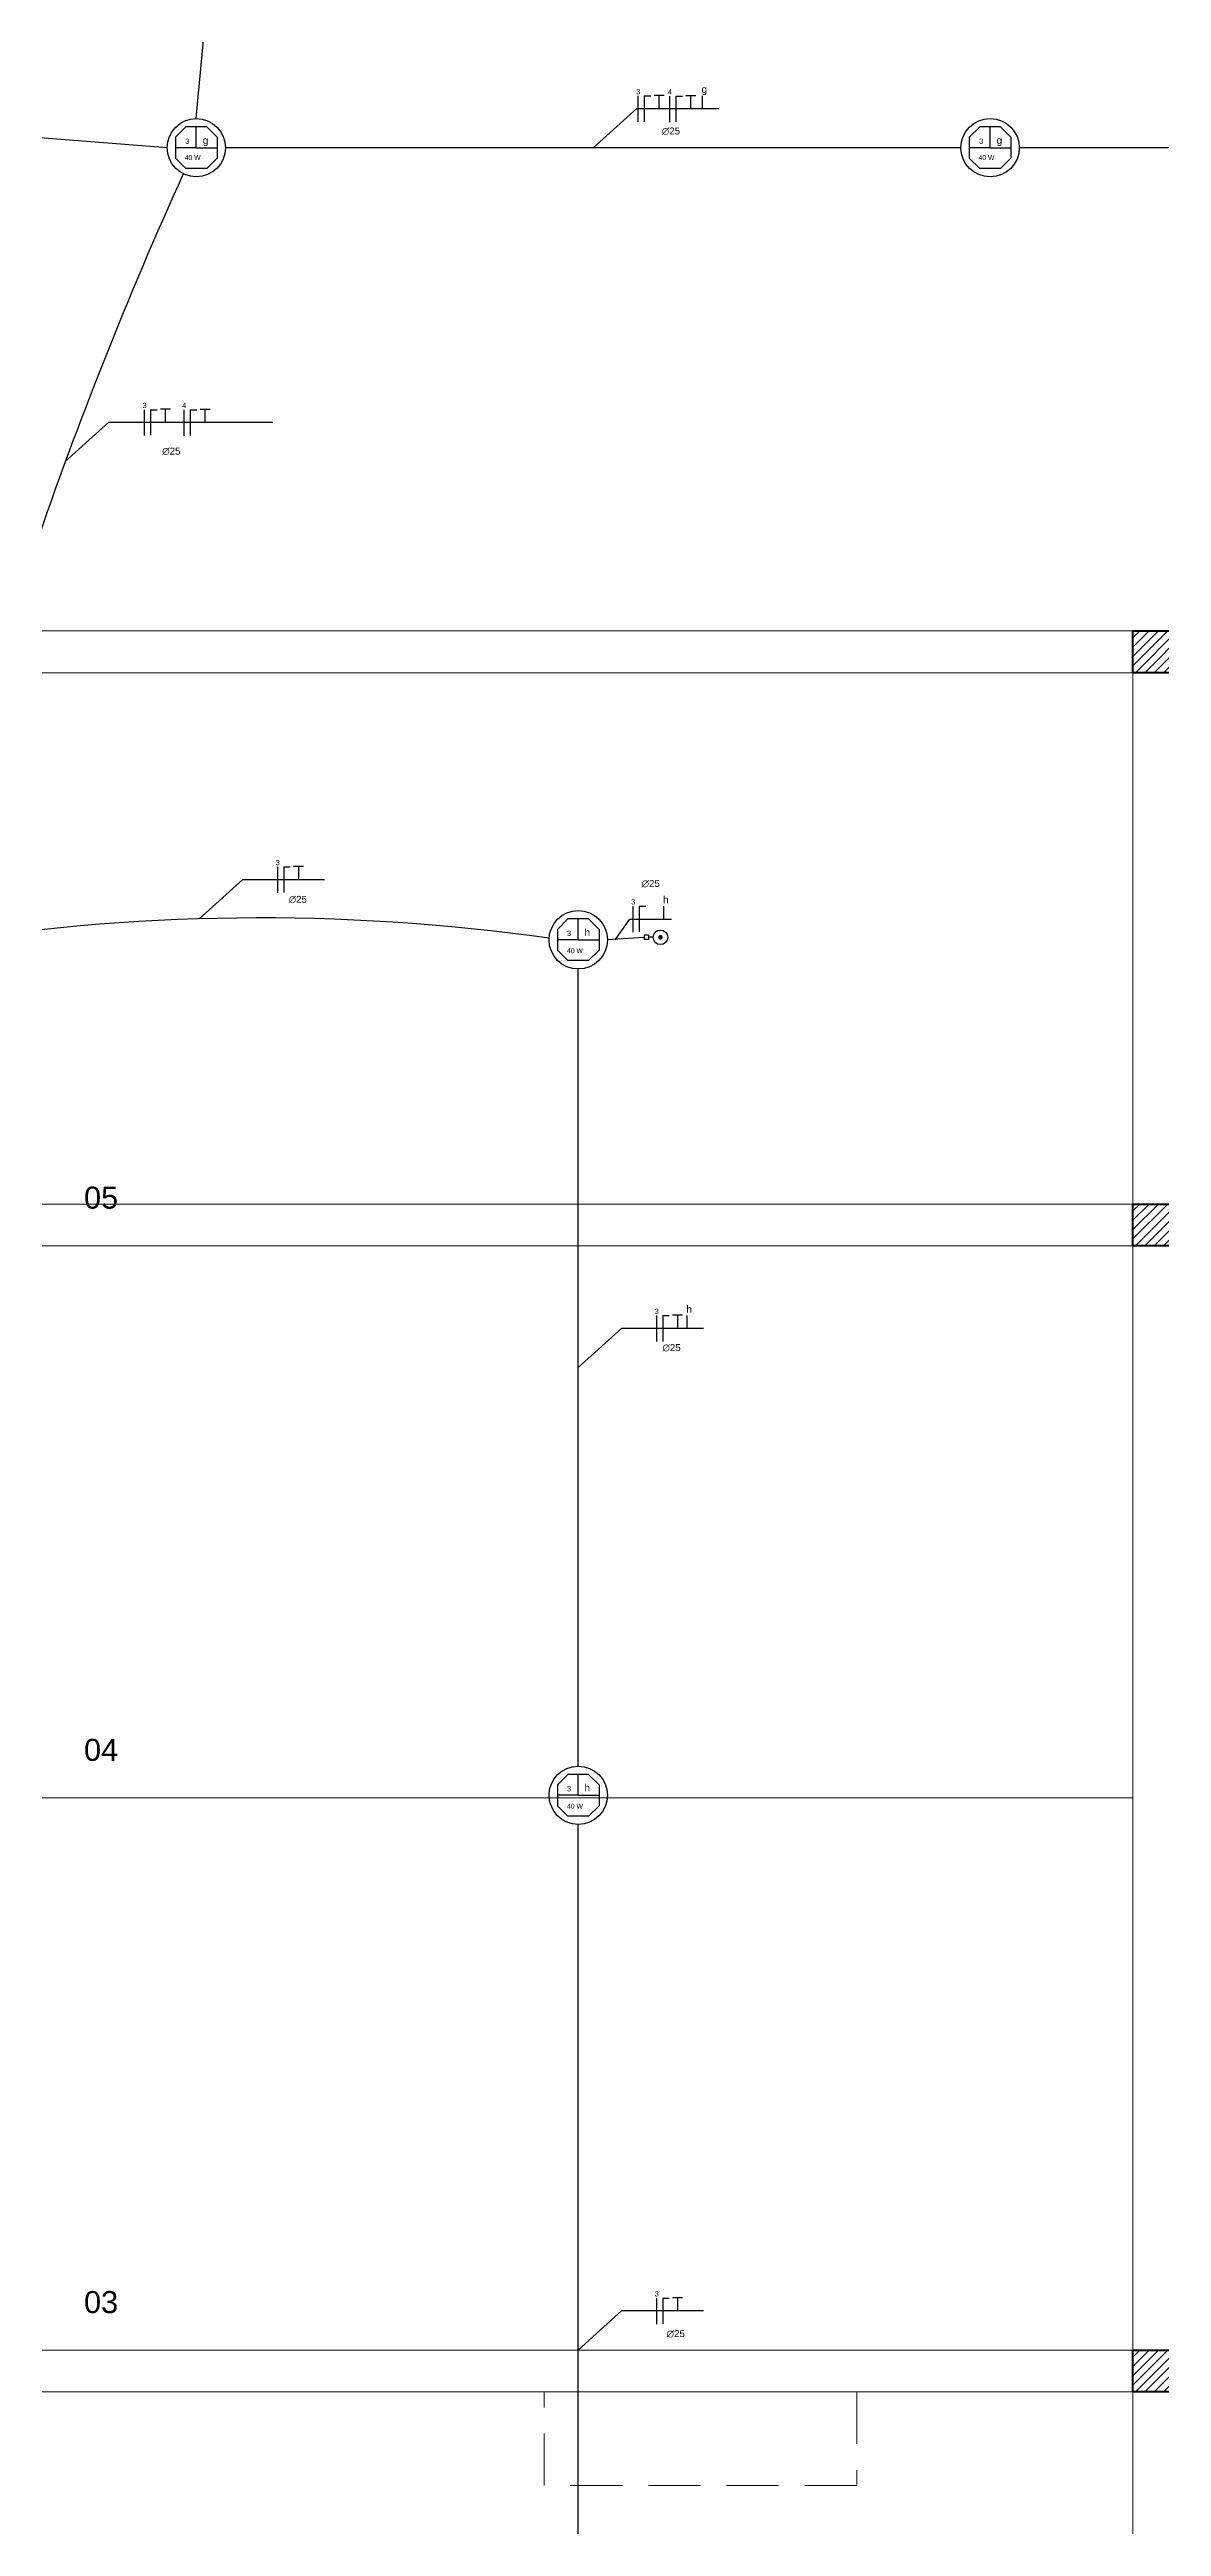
# Model space of a CAD drawing. Header units: millimetres. Extents: x 2991 to 3503, y 2795 to 2987.
# Drawn here: x 3026.91 to 3032.25, y 2813.21 to 2825.09 of the extents above; entities that cross this region are included whole.
import ezdxf
from ezdxf.enums import TextEntityAlignment as Align

# ---------------------------------------------------------------- set-up
doc = ezdxf.new("R2010")
doc.units = ezdxf.units.MM
doc.linetypes.add('HIDDEN', pattern=[0.375, 0.25, -0.125])
for name, color, linetype in [('ESCO_37_TOMADAS', 3, 'Continuous'), ('Pranchas', 3, 'Continuous'), ('PTF', 1, 'Continuous'), ('PTO', 1, 'Continuous'), ('TET', 172, 'Continuous'), ('TEXTO', 7, 'Continuous')]:
    doc.layers.add(name, color=color, linetype=linetype)
doc.layers.add('PILAR', color=7, linetype='Continuous', lineweight=5)
doc.layers.add('Plarga', color=7, linetype='Continuous', lineweight=40)
doc.styles.add('arial', font='')
doc.styles.add('ST', font='ROMANS.SHX', dxfattribs={"height": 0.15})
doc.styles.get("Standard").update_dxf_attribs({"font": ''})
doc.styles.get('arial').set_extended_font_data('Arial')
doc.styles.get('Standard').set_extended_font_data('Arial')

# ---------------------------------------------------------------- blocks, each defined once
blk = doc.blocks.new('iv')
at = {"color": 3}
for p, q in [((-0.2, 0.1), (-0.1, 0.2)), ((-0.2, 0.1), (-0.2, -0.1)), ((-0.1, 0.2), (0.1, 0.2)), ((0.1, 0.2), (0.2, 0.1)), ((0.2, 0.1), (0.2, -0.1)), ((-0.1, -0.2), (-0.2, -0.1)), ((-0.1, -0.2), (0.1, -0.2)), ((0.2, -0.1), (0.1, -0.2))]:
    blk.add_line(p, q, dxfattribs=at)
at = {"color": 1}
blk.add_circle((0, 0), 0.28, dxfattribs=at)
at = {"color": 1, "style": 'ST', "flags": 4}
blk.add_attdef('N%%D', text='', height=0.15, dxfattribs=at).set_placement((0.003, -0.074), align=Align.CENTER)
blk = doc.blocks.new('BCAM')
for p, q in [((-0.05, 0), (-0.05, -0.1)), ((-0.05, 0), (0.05, 0)), ((0, 0.099), (0, 0)), ((0.05, 0), (0.05, -0.1)), ((-0.05, -0.1), (0.05, -0.1))]:
    blk.add_line(p, q)
at = {"const_width": 0.049}
blk.add_lwpolyline([(0, 0.234, 1), (0, 0.285, 1)], format="xyb", close=True, dxfattribs=at)
blk.add_circle((0, 0.259), 0.16)

msp = doc.modelspace()

# ---------------------------------------------------------------- hatches: boundary and pattern name
at = {"layer": 'PILAR'}
h = msp.add_hatch(dxfattribs=at)
h.set_pattern_fill('ANSI31,_O', color=256, scale=0.01)
h.set_pattern_definition([(45, (1168.546275, 1869.890086), (-0.0224506403, 0.0224506403), [])])
h.paths.add_polyline_path([(3032.109, 2822.304), (3032.109, 2822.104), (3032.509, 2822.104), (3032.509, 2822.304)])
h = msp.add_hatch(dxfattribs=at)
h.set_pattern_fill('ANSI31,_O', color=256, scale=0.01)
h.set_pattern_definition([(45, (1168.546275, 1867.140086), (-0.0224506403, 0.0224506403), [])])
h.paths.add_polyline_path([(3032.109, 2819.554), (3032.109, 2819.354), (3032.509, 2819.354), (3032.509, 2819.554)])
h = msp.add_hatch(dxfattribs=at)
h.set_pattern_fill('ANSI31,_O', color=256, scale=0.01)
h.set_pattern_definition([(45, (1168.546275, 1861.640086), (-0.0224506403, 0.0224506403), [])])
h.paths.add_polyline_path([(3032.109, 2814.054), (3032.109, 2813.854), (3032.509, 2813.854), (3032.509, 2814.054)])

# ---------------------------------------------------------------- linework, layer by layer
for p, q in [((3027.614, 2824.623), (3027.614, 2824.723)), ((3031.424, 2824.623), (3031.424, 2824.723)), ((3027.614, 2824.623), (3027.514, 2824.623)), ((3027.614, 2824.623), (3027.714, 2824.623)), ((3031.424, 2824.623), (3031.324, 2824.623)), ((3031.424, 2824.623), (3031.524, 2824.623)), ((3029.447, 2820.822), (3029.447, 2820.922)), ((3029.447, 2820.822), (3029.347, 2820.822)), ((3029.447, 2820.822), (3029.547, 2820.822)), ((3029.447, 2816.717), (3029.447, 2816.817)), ((3029.447, 2816.717), (3029.347, 2816.717)), ((3029.447, 2816.717), (3029.547, 2816.717))]:
    msp.add_line(p, q)
at = {"linetype": 'HIDDEN', "lineweight": 5}
msp.add_lwpolyline([(3025.284, 2828.454), (3025.284, 2828.454), (3025.284, 2828.454), (3028.134, 2828.454), (3028.134, 2830.504), (3033.884, 2830.504), (3033.884, 2822.104), (3033.084, 2822.104), (3033.084, 2819.504), (3033.884, 2819.504), (3033.884, 2813.854), (3030.784, 2813.854), (3030.784, 2813.404), (3029.284, 2813.404), (3029.284, 2813.854), (3026.784, 2813.854)], dxfattribs=at)
at = {"lineweight": 5}
for points in [[(3032.109, 2822.304), (3020.734, 2822.304)], [(3032.109, 2808.579), (3032.109, 2822.254)], [(3032.109, 2822.104), (3020.734, 2822.104)], [(3032.109, 2819.554), (3026.784, 2819.554)], [(3032.109, 2819.354), (3026.784, 2819.354)], [(3032.109, 2816.704), (3026.784, 2816.704)], [(3032.109, 2814.054), (3026.834, 2814.054)], [(3032.109, 2813.854), (3026.834, 2813.854)]]:
    msp.add_lwpolyline(points, dxfattribs=at)
at = {"layer": 'ESCO_37_TOMADAS'}
for p, q in [((3029.733, 2824.872), (3029.733, 2824.747)), ((3029.764, 2824.872), (3029.764, 2824.748)), ((3029.764, 2824.872), (3029.795, 2824.872)), ((3029.834, 2824.873), (3029.834, 2824.812)), ((3029.885, 2824.871), (3029.885, 2824.746)), ((3029.915, 2824.871), (3029.915, 2824.747)), ((3029.915, 2824.871), (3029.947, 2824.871)), ((3029.986, 2824.872), (3029.986, 2824.81)), ((3030.042, 2824.872), (3030.042, 2824.812)), ((3027.364, 2823.366), (3027.364, 2823.242)), ((3027.394, 2823.366), (3027.394, 2823.243)), ((3027.394, 2823.366), (3027.426, 2823.366)), ((3027.465, 2823.368), (3027.465, 2823.306)), ((3027.554, 2823.366), (3027.554, 2823.241)), ((3027.585, 2823.366), (3027.585, 2823.242)), ((3027.585, 2823.366), (3027.616, 2823.366)), ((3027.655, 2823.367), (3027.655, 2823.306)), ((3028.003, 2821.172), (3028.003, 2821.048)), ((3028.034, 2821.172), (3028.034, 2821.049)), ((3028.034, 2821.172), (3028.065, 2821.172)), ((3028.104, 2821.174), (3028.104, 2821.112)), ((3029.709, 2820.984), (3029.709, 2820.859)), ((3029.74, 2820.984), (3029.74, 2820.86)), ((3029.74, 2820.984), (3029.771, 2820.984)), ((3029.857, 2820.984), (3029.857, 2820.921)), ((3029.822, 2819.019), (3029.822, 2818.894)), ((3029.853, 2819.019), (3029.853, 2818.895)), ((3029.853, 2819.019), (3029.884, 2819.019)), ((3029.923, 2819.02), (3029.923, 2818.959)), ((3029.969, 2819.019), (3029.969, 2818.959)), ((3029.822, 2814.304), (3029.822, 2814.179)), ((3029.853, 2814.304), (3029.853, 2814.18)), ((3029.853, 2814.304), (3029.884, 2814.304)), ((3029.923, 2814.305), (3029.923, 2814.244))]:
    msp.add_line(p, q, dxfattribs=at)
for points in [[(3029.86, 2824.873), (3029.834, 2824.873), (3029.811, 2824.873)], [(3030.011, 2824.872), (3029.986, 2824.872), (3029.963, 2824.872)], [(3027.49, 2823.368), (3027.465, 2823.368), (3027.442, 2823.368)], [(3027.681, 2823.367), (3027.655, 2823.367), (3027.632, 2823.367)], [(3028.129, 2821.174), (3028.104, 2821.174), (3028.081, 2821.174)], [(3029.948, 2819.021), (3029.923, 2819.021), (3029.9, 2819.021)], [(3029.948, 2814.306), (3029.923, 2814.306), (3029.9, 2814.306)]]:
    msp.add_lwpolyline(points, dxfattribs=at)
at = {"layer": 'Plarga'}
for points in [[(3032.109, 2822.304), (3032.509, 2822.304), (3032.509, 2822.104), (3032.109, 2822.104)], [(3032.109, 2819.554), (3032.509, 2819.554), (3032.509, 2819.354), (3032.109, 2819.354)], [(3032.109, 2814.054), (3032.509, 2814.054), (3032.509, 2813.854), (3032.109, 2813.854)]]:
    msp.add_lwpolyline(points, close=True, dxfattribs=at)
at = {"layer": 'Pranchas'}
for p, q in [((3029.519, 2824.623), (3029.728, 2824.812)), ((3029.728, 2824.812), (3030.122, 2824.812)), ((3026.985, 2823.117), (3027.194, 2823.306)), ((3027.194, 2823.306), (3027.981, 2823.306)), ((3027.628, 2820.923), (3027.837, 2821.112)), ((3027.837, 2821.112), (3028.23, 2821.112)), ((3029.447, 2818.769), (3029.656, 2818.959)), ((3029.656, 2818.959), (3030.049, 2818.959)), ((3029.447, 2814.054), (3029.656, 2814.244)), ((3029.656, 2814.244), (3030.049, 2814.244))]:
    msp.add_line(p, q, dxfattribs=at)
at = {"layer": 'TET'}
for p, q in [((3027.614, 2824.763), (3028.134, 2830.364)), ((3027.474, 2824.623), (3023.274, 2824.954)), ((3031.284, 2824.623), (3027.754, 2824.623)), ((3035.094, 2824.623), (3031.564, 2824.623)), ((3029.763, 2820.833), (3029.587, 2820.822)), ((3029.447, 2816.857), (3029.447, 2820.682)), ((3029.447, 2811.357), (3029.447, 2816.577))]:
    msp.add_line(p, q, dxfattribs=at)
at = {"layer": 'TET', "color": 3}
for p, q in [((3029.625, 2820.822), (3029.694, 2820.921)), ((3029.694, 2820.921), (3029.894, 2820.921))]:
    msp.add_line(p, q, dxfattribs=at)
at = {"layer": 'TET'}
for centre, radius, start, end in [((3045.802, 2816.205), 20.046, 155.564, 166.6304), ((3027.922, 2811.072), 9.855, 81.92, 99.4178)]:
    msp.add_arc(centre, radius, start, end, dxfattribs=at)

# ---------------------------------------------------------------- block references
at = {"layer": 'PTO', "rotation": 270}
for name, p, xscale, yscale, zscale in [('iv', (3027.614, 2824.623), 0.5, 0.5, 0.5), ('iv', (3031.424, 2824.623), 0.5, 0.5, 0.5), ('iv', (3029.447, 2820.822), 0.5, 0.5, 0.5), ('BCAM', (3029.785, 2820.834), 0.2191289904175036, 0.2191289904175036, 0.2191289904175036), ('iv', (3029.447, 2816.717), 0.5, 0.5, 0.5)]:
    msp.add_blockref(name, p, dxfattribs=dict(at, xscale=xscale, yscale=yscale, zscale=zscale))

# ---------------------------------------------------------------- texts
at = {"layer": 'ESCO_37_TOMADAS'}
for p in [(3027.558, 2824.564), (3031.368, 2824.564), (3029.393, 2820.758), (3029.393, 2816.653)]:
    msp.add_text('40 W', height=0.0235, dxfattribs=at).set_placement(p)
at = {"layer": 'ESCO_37_TOMADAS', "attachment_point": 1}
for s, width, gutter_width, insert, char_height in [('{\\fArial Unicode MS|b0|i0|c0|p34;3}', 0.000485, 0.126, (3029.725, 2824.905), 0.02522), ('{\\fArial Unicode MS|b0|i0|c0|p34;4}', 0.000485, 0.126, (3029.877, 2824.904), 0.02522), ('{\\fArial Unicode MS|b0|i0|c0|p34;g}', 0.01212, 0.173, (3030.039, 2824.921), 0.03457), ('{\\fArial Unicode MS|b0|i0|c0|p34;3}', 0.000485, 0.126, (3027.561, 2824.667), 0.02522), ('{\\fArial Unicode MS|b0|i0|c0|p34;g}', 0.01212, 0.173, (3027.645, 2824.676), 0.03457), ('{\\fArial Unicode MS|b0|i0|c0|p34;3}', 0.000485, 0.126, (3031.371, 2824.667), 0.02522), ('{\\fArial Unicode MS|b0|i0|c0|p34;g}', 0.01212, 0.173, (3031.455, 2824.676), 0.03457), ('{\\fArial Unicode MS|b0|i0|c0|p34;3}', 0.000485, 0.126, (3027.356, 2823.399), 0.02522), ('{\\fArial Unicode MS|b0|i0|c0|p34;4}', 0.000485, 0.126, (3027.546, 2823.399), 0.02522), ('{\\fArial Unicode MS|b0|i0|c0|p34;3}', 0.000485, 0.126, (3027.995, 2821.205), 0.02522), ('{\\fArial Unicode MS|b0|i0|c0|p34;3}', 0.000485, 0.126, (3029.701, 2821.017), 0.02522), ('{\\fArial Unicode MS|b0|i0|c0|p34;h}', 0.03457, 0.173, (3029.854, 2821.032), 0.03457), ('{\\fArial Unicode MS|b0|i0|c0|p34;3}', 0.000485, 0.126, (3029.393, 2820.866), 0.02522), ('{\\fArial Unicode MS|b0|i0|c0|p34;h}', 0.01212, 0.173, (3029.477, 2820.875), 0.03457), ('{\\fArial Unicode MS|b0|i0|c0|p34;3}', 0.000485, 0.126, (3029.814, 2819.052), 0.02522), ('{\\fArial Unicode MS|b0|i0|c0|p34;h}', 0.01212, 0.173, (3029.966, 2819.067), 0.03457), ('{\\fArial Unicode MS|b0|i0|c0|p34;3}', 0.000485, 0.126, (3029.393, 2816.761), 0.02522), ('{\\fArial Unicode MS|b0|i0|c0|p34;h}', 0.01212, 0.173, (3029.477, 2816.77), 0.03457), ('{\\fArial Unicode MS|b0|i0|c0|p34;3}', 0.000485, 0.126, (3029.814, 2814.337), 0.02522)]:
    msp.add_mtext_dynamic_manual_height_columns(s, width=width, gutter_width=gutter_width, heights=[0], dxfattribs=dict(at, insert=insert, char_height=char_height))
at = {"layer": 'PTF', "char_height": 0.0333, "width": 0.08827, "attachment_point": 1}
for insert in [(3029.848, 2824.72), (3027.45, 2823.184), (3029.751, 2821.109), (3028.057, 2821.033), (3029.851, 2818.882), (3029.871, 2814.15)]:
    msp.add_mtext('∅25', dxfattribs=dict(at, insert=insert))
at = {"layer": 'TEXTO', "style": 'arial'}
for s, p in [('05', (3027.075, 2819.532)), ('04', (3027.075, 2816.882)), ('03', (3027.075, 2814.232))]:
    msp.add_text(s, height=0.1056, dxfattribs=at).set_placement(p)

doc.saveas('drawing.dxf')
